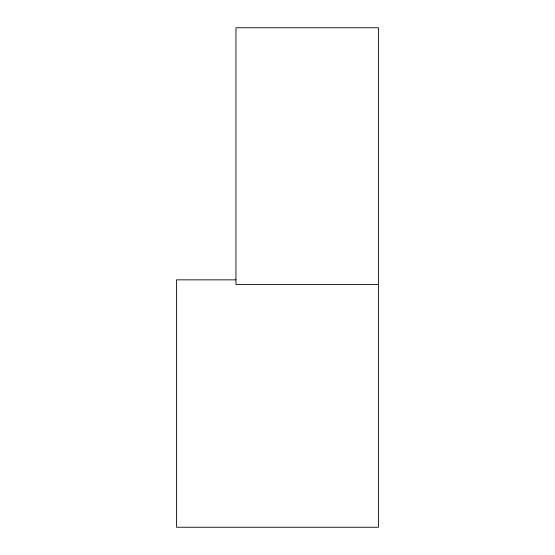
<?xml version="1.0" encoding="UTF-8"?>
<svg xmlns="http://www.w3.org/2000/svg" width="555" height="555" viewBox="0 0 555 555"><rect width="100%" height="100%" fill="white"/><g stroke="black" fill="none" stroke-linecap="round" stroke-linejoin="round"><path stroke-width="0.83" d="M235.951 279.845L176.573 279.845L176.573 527.25L378.427 527.25L378.427 27.75L235.951 27.75L235.951 284.479L378.427 284.479"/></g></svg>
